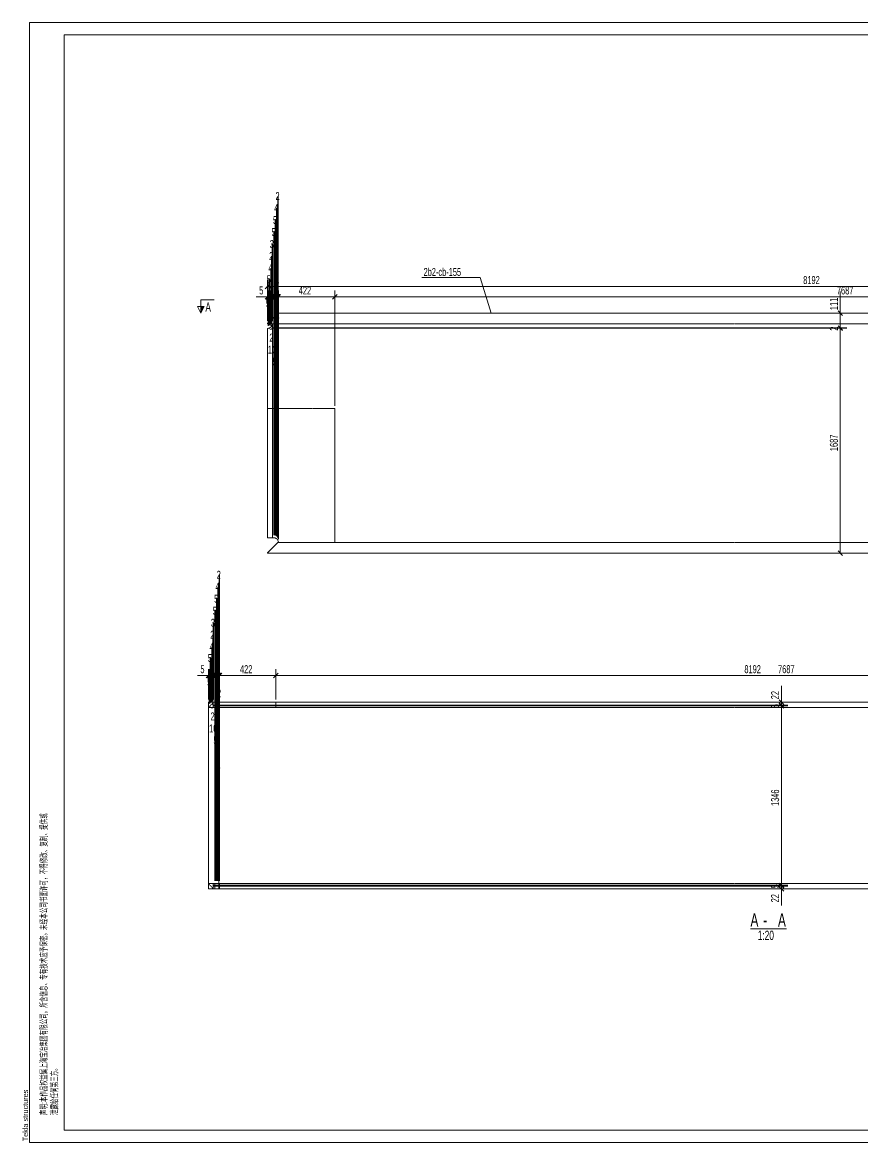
# Model space of a CAD drawing. Header units: millimetres. Extents: x 48 to 11980, y 100 to 8500.
# Drawn here: x 48 to 6348, y 100 to 8500 of the extents above; entities that cross this region are included whole.
import ezdxf

# ---------------------------------------------------------------- set-up
doc = ezdxf.new("R2010")
doc.units = ezdxf.units.MM
doc.linetypes.add('XKITLINE00', pattern=[0])
doc.linetypes.add('XKITLINE04', pattern=[3, 0.5, -0.5, 0.5, -0.5, 0.5, -0.5])
for name, color, linetype, lineweight in [('DrawingSheet', 5, 'Continuous', 0), ('OtherObjectType', 1, 'Continuous', 0), ('Part', 2, 'Continuous', 0), ('PartMark', 3, 'Continuous', 0), ('Section', 6, 'Continuous', 0), ('Z-DIMENSIONS', 1, 'Continuous', 0)]:
    doc.layers.add(name, color=color, linetype=linetype, lineweight=lineweight)
doc.styles.add('$TD_AUDIT_GENERATED_(E7)', font='ARIAL.TTF')
doc.styles.add('Arial', font='arial.ttf')
doc.styles.add('romsim', font='ARIAL.TTF')

# ---------------------------------------------------------------- blocks, each defined once
blk = doc.blocks.new('*A1')
at = {"layer": 'Part', "color": 4, "linetype": 'XKITLINE00', "lineweight": 0}
for p, q in [((1963, 6320), (1885, 6242)), ((10077, 6320), (1963, 6320)), ((10077, 6320), (10077, 4520)), ((1885, 6242), (1885, 6240)), ((1923, 6240), (1885, 6240)), ((1913.3, 6219.4), (1909.7, 6215.3)), ((1916.2, 6224.1), (1913.3, 6219.4)), ((1918.3, 6229.2), (1916.2, 6224.1)), ((1919.6, 6234.5), (1918.3, 6229.2)), ((1920, 6240), (1919.6, 6234.5)), ((1923, 6240), (1923, 4635)), ((1890.5, 6205.4), (1885, 6205)), ((1885, 4635), (1885, 6205)), ((1895.8, 6206.7), (1890.5, 6205.4)), ((1900.9, 6208.8), (1895.8, 6206.7)), ((1905.6, 6211.7), (1900.9, 6208.8)), ((1909.7, 6215.3), (1905.6, 6211.7)), ((1933, 4635), (1885, 4635)), ((1933, 4635), (1938.5, 4634.6)), ((1885, 4522), (1963, 4600)), ((1963, 4600), (1968, 4600)), ((1967.6, 4605.5), (1968, 4600)), ((1885, 4520), (1885, 4522)), ((10077, 4520), (1885, 4520))]:
    blk.add_line(p, q, dxfattribs=at)
at = {"layer": 'Part', "color": 7, "linetype": 'XKITLINE04', "lineweight": 0}
for p, q in [((1920, 6240), (1919.6, 6234.5)), ((1919.6, 6234.5), (1920, 6240)), ((10077, 6240), (1923, 6240)), ((1890.5, 6205.4), (1885, 6205)), ((1885, 6205), (1890.5, 6205.4)), ((1885, 5605), (2390, 5605)), ((2390, 5605), (2390, 4600)), ((1938.5, 4634.6), (1933, 4635)), ((1968, 4600), (1967.6, 4605.5)), ((10077, 4600), (1968, 4600))]:
    blk.add_line(p, q, dxfattribs=at)
for centre, start, end in [((1885, 6240), 279, 351), ((1885, 6240), 279, 351), ((1933, 4600), 9, 81)]:
    blk.add_arc(centre, 35, start, end, dxfattribs=at)
at = {"layer": 'Part', "color": 4, "linetype": 'XKITLINE00', "lineweight": 0}
blk.add_arc((1933, 4600), 35, 9, 81, dxfattribs=at)
blk = doc.blocks.new('*A2')
at = {"layer": 'Part', "color": 4, "linetype": 'XKITLINE00', "lineweight": 0}
for p, q in [((9636, 3402), (1444, 3402)), ((1444, 2002), (1444, 3402)), ((1522, 2002), (1522, 3402)), ((9636, 2002), (9636, 3402)), ((9636, 2002), (1444, 2002))]:
    blk.add_line(p, q, dxfattribs=at)
at = {"layer": 'Part', "color": 7, "linetype": 'XKITLINE04', "lineweight": 0}
for p, q in [((1482, 3402), (1444, 3364)), ((9636, 3362), (1444, 3362)), ((1479, 3399), (1479, 3362)), ((1949, 3402), (1949, 3362)), ((9636, 2042), (1444, 2042)), ((1482, 2002), (1444, 2040)), ((1479, 2005), (1479, 2042)), ((1492, 2002), (1492, 2042)), ((1527, 2002), (1527, 2042)), ((1522, 2002), (1444, 2002))]:
    blk.add_line(p, q, dxfattribs=at)
blk = doc.blocks.new('*A3')
at = {"layer": 'DrawingSheet', "color": 5, "linetype": 'XKITLINE00', "lineweight": 0}
for p, q in [((11980, 8500), (100, 8500)), ((100, 8500), (100, 100)), ((11980, 100), (11980, 8500)), ((100, 100), (11980, 100))]:
    blk.add_line(p, q, dxfattribs=at)
at = {"layer": 'DrawingSheet', "color": 5, "style": 'Arial', "width": 0.85}
blk.add_text('Tekla structures', height=40, rotation=90, dxfattribs=at).set_placement((90, 110))
blk = doc.blocks.new('*A5')
at = {"layer": 'OtherObjectType', "color": 7, "linetype": 'XKITLINE00', "lineweight": 0}
for p, q in [((100, 8500), (11980, 8500)), ((100, 100), (100, 8500)), ((360.1, 8407), (11880.6, 8407)), ((360.1, 193), (360.1, 8407)), ((11880.6, 193), (360.1, 193)), ((100, 100), (11980, 100))]:
    blk.add_line(p, q, dxfattribs=at)
at = {"layer": 'OtherObjectType', "color": 3, "style": '$TD_AUDIT_GENERATED_(E7)', "width": 0.595}
for s, p in [('\\M+5C9F9\\M+5C3F7:\\M+5B1BE\\M+5D7F7\\M+5C6B7\\M+5C8A8\\M+5D2E6\\M+5CAF4\\M+5C9CF\\M+5BAA3\\M+5B1A6\\M+5D2B1\\M+5BCAF\\M+5CDC5\\M+5D3D0\\M+5CFDE\\M+5B9AB\\M+5CBBE\\M+5A1A3\\M+5CBF9\\M+5BAAC\\M+5D0C5\\M+5CFA2\\M+5A1A2\\M+5D7A8\\M+5D3D0\\M+5BCBC\\M+5CAF5\\M+5D3A6\\M+5D3E8\\M+5B1A3\\M+5C3DC\\M+5A1A3\\M+5CEB4\\M+5BEAD\\M+5B1BE\\M+5B9AB\\M+5CBBE\\M+5CAE9\\M+5C3E6\\M+5D0ED\\M+5BFC9\\M+5A3AC\\M+5B2BB\\M+5B5C3\\M+5D0DE\\M+5B8C4\\M+5A1A2\\M+5B8B4\\M+5D6C6\\M+5A1A2\\M+5CCE1\\M+5B9A9\\M+5BBF2', (232, 306)), ('\\M+5D0B9\\M+5C2B6\\M+5B8F8\\M+5C8CE\\M+5BACE\\M+5B5DA\\M+5C8FD\\M+5B7BD\\M+5A1A3', (312, 306))]:
    blk.add_text(s, height=50, rotation=90, dxfattribs=at).set_placement(p)
blk = doc.blocks.new('*A6')
at = {"layer": 'Z-DIMENSIONS', "color": 3, "linetype": 'XKITLINE00', "lineweight": 0}
for p, q in [((1885, 6262), (1885, 6568)), ((10077, 6340), (10077, 6568)), ((1902, 6537), (1868, 6503)), ((1885, 6520), (10077, 6520)), ((10094, 6537), (10060, 6503))]:
    blk.add_line(p, q, dxfattribs=at)
at = {"layer": 'Z-DIMENSIONS', "color": 7}
for p in [(1885, 6520), (10077, 6520)]:
    blk.add_point(p, dxfattribs=at)
at = {"layer": 'Z-DIMENSIONS', "color": 7, "style": 'romsim', "width": 0.6375}
blk.add_text('8192', height=60, dxfattribs=at).set_placement((5903.1, 6538))
blk = doc.blocks.new('*A7')
at = {"layer": 'Z-DIMENSIONS', "color": 3, "linetype": 'XKITLINE00', "lineweight": 0}
for p, q in [((1885, 6262), (1885, 6490)), ((1890.5, 6225.4), (1890.5, 6490)), ((1885, 6442), (1801, 6442)), ((1885, 6442), (1801, 6442)), ((1902, 6459), (1868, 6425)), ((1907.4, 6459), (1873.5, 6425)), ((1885, 6442), (1890.5, 6442))]:
    blk.add_line(p, q, dxfattribs=at)
at = {"layer": 'Z-DIMENSIONS', "color": 7}
for p in [(1885, 6442), (1890.5, 6442)]:
    blk.add_point(p, dxfattribs=at)
at = {"layer": 'Z-DIMENSIONS', "color": 7, "style": 'romsim', "width": 0.6375}
blk.add_text('5', height=60, dxfattribs=at).set_placement((1823.5, 6460))
blk = doc.blocks.new('*A8')
at = {"layer": 'Z-DIMENSIONS', "color": 3, "linetype": 'XKITLINE00', "lineweight": 0}
for p, q in [((1890.5, 6225.4), (1890.5, 6490)), ((1895.8, 6226.7), (1895.8, 6490)), ((1907.4, 6459), (1873.5, 6425)), ((1912.8, 6459), (1878.8, 6425)), ((1890.5, 6442), (1895.8, 6442))]:
    blk.add_line(p, q, dxfattribs=at)
at = {"layer": 'Z-DIMENSIONS', "color": 7}
for p in [(1890.5, 6442), (1895.8, 6442)]:
    blk.add_point(p, dxfattribs=at)
at = {"layer": 'Z-DIMENSIONS', "color": 7, "style": 'romsim', "width": 0.6375}
blk.add_text('5', height=60, dxfattribs=at).set_placement((1873.7, 6364))
blk = doc.blocks.new('*A9')
at = {"layer": 'Z-DIMENSIONS', "color": 3, "linetype": 'XKITLINE00', "lineweight": 0}
for p, q in [((1895.8, 6226.7), (1895.8, 6574)), ((1900.9, 6228.8), (1900.9, 6574)), ((1912.8, 6459), (1878.8, 6425)), ((1917.9, 6459), (1883.9, 6425)), ((1895.8, 6442), (1900.9, 6442))]:
    blk.add_line(p, q, dxfattribs=at)
at = {"layer": 'Z-DIMENSIONS', "color": 7}
for p in [(1895.8, 6442), (1900.9, 6442)]:
    blk.add_point(p, dxfattribs=at)
at = {"layer": 'Z-DIMENSIONS', "color": 7, "style": 'romsim', "width": 0.6375}
blk.add_text('5', height=60, dxfattribs=at).set_placement((1878.9, 6544))
blk = doc.blocks.new('*A10')
at = {"layer": 'Z-DIMENSIONS', "color": 3, "linetype": 'XKITLINE00', "lineweight": 0}
for p, q in [((1900.9, 6228.8), (1900.9, 6490)), ((1905.6, 6231.7), (1905.6, 6490)), ((1917.9, 6459), (1883.9, 6425)), ((1922.5, 6459), (1888.6, 6425)), ((1900.9, 6442), (1905.6, 6442))]:
    blk.add_line(p, q, dxfattribs=at)
at = {"layer": 'Z-DIMENSIONS', "color": 7}
for p in [(1900.9, 6442), (1905.6, 6442)]:
    blk.add_point(p, dxfattribs=at)
at = {"layer": 'Z-DIMENSIONS', "color": 7, "style": 'romsim', "width": 0.6375}
blk.add_text('5', height=60, dxfattribs=at).set_placement((1883.8, 6280))
blk = doc.blocks.new('*A11')
at = {"layer": 'Z-DIMENSIONS', "color": 3, "linetype": 'XKITLINE00', "lineweight": 0}
for p, q in [((1905.6, 6231.7), (1905.6, 6490)), ((1909.7, 6235.3), (1909.7, 6490)), ((1922.5, 6459), (1888.6, 6425)), ((1926.7, 6459), (1892.8, 6425)), ((1905.6, 6442), (1909.7, 6442))]:
    blk.add_line(p, q, dxfattribs=at)
at = {"layer": 'Z-DIMENSIONS', "color": 7}
for p in [(1905.6, 6442), (1909.7, 6442)]:
    blk.add_point(p, dxfattribs=at)
at = {"layer": 'Z-DIMENSIONS', "color": 7, "style": 'romsim', "width": 0.6375}
blk.add_text('4', height=60, dxfattribs=at).set_placement((1888.2, 6460))
blk = doc.blocks.new('*A12')
at = {"layer": 'Z-DIMENSIONS', "color": 3, "linetype": 'XKITLINE00', "lineweight": 0}
for p, q in [((1909.7, 6235.3), (1909.7, 6658)), ((1913.3, 6239.4), (1913.3, 6658)), ((1926.7, 6459), (1892.8, 6425)), ((1930.3, 6459), (1896.3, 6425)), ((1909.7, 6442), (1913.3, 6442))]:
    blk.add_line(p, q, dxfattribs=at)
at = {"layer": 'Z-DIMENSIONS', "color": 7}
for p in [(1909.7, 6442), (1913.3, 6442)]:
    blk.add_point(p, dxfattribs=at)
at = {"layer": 'Z-DIMENSIONS', "color": 7, "style": 'romsim', "width": 0.6375}
blk.add_text('4', height=60, dxfattribs=at).set_placement((1892.1, 6628))
blk = doc.blocks.new('*A13')
at = {"layer": 'Z-DIMENSIONS', "color": 3, "linetype": 'XKITLINE00', "lineweight": 0}
for p, q in [((1913.3, 6239.4), (1913.3, 6490)), ((1916.2, 6244.1), (1916.2, 6490)), ((1930.3, 6459), (1896.3, 6425)), ((1933.2, 6459), (1899.2, 6425)), ((1913.3, 6442), (1916.2, 6442))]:
    blk.add_line(p, q, dxfattribs=at)
at = {"layer": 'Z-DIMENSIONS', "color": 7}
for p in [(1913.3, 6442), (1916.2, 6442)]:
    blk.add_point(p, dxfattribs=at)
at = {"layer": 'Z-DIMENSIONS', "color": 7, "style": 'romsim', "width": 0.6375}
blk.add_text('3', height=60, dxfattribs=at).set_placement((1895.3, 6196))
blk = doc.blocks.new('*A14')
at = {"layer": 'Z-DIMENSIONS', "color": 3, "linetype": 'XKITLINE00', "lineweight": 0}
for p, q in [((1916.2, 6244.1), (1916.2, 6748)), ((1918.3, 6249.2), (1918.3, 6748)), ((1933.2, 6459), (1899.2, 6425)), ((1935.3, 6459), (1901.3, 6425)), ((1916.2, 6442), (1918.3, 6442))]:
    blk.add_line(p, q, dxfattribs=at)
at = {"layer": 'Z-DIMENSIONS', "color": 7}
for p in [(1916.2, 6442), (1918.3, 6442)]:
    blk.add_point(p, dxfattribs=at)
at = {"layer": 'Z-DIMENSIONS', "color": 7, "style": 'romsim', "width": 0.6375}
blk.add_text('2', height=60, dxfattribs=at).set_placement((1897.8, 6718))
blk = doc.blocks.new('*A15')
at = {"layer": 'Z-DIMENSIONS', "color": 3, "linetype": 'XKITLINE00', "lineweight": 0}
for p, q in [((1918.3, 6249.2), (1918.3, 6490)), ((1920, 6260), (1920, 6490)), ((1935.3, 6459), (1901.3, 6425)), ((1937, 6459), (1903, 6425)), ((1918.3, 6442), (1920, 6442))]:
    blk.add_line(p, q, dxfattribs=at)
at = {"layer": 'Z-DIMENSIONS', "color": 7}
for p in [(1918.3, 6442), (1920, 6442)]:
    blk.add_point(p, dxfattribs=at)
at = {"layer": 'Z-DIMENSIONS', "color": 7, "style": 'romsim', "width": 0.6375}
blk.add_text('2', height=60, dxfattribs=at).set_placement((1899.7, 6106))
blk = doc.blocks.new('*A16')
at = {"layer": 'Z-DIMENSIONS', "color": 3, "linetype": 'XKITLINE00', "lineweight": 0}
for p, q in [((1920, 6260), (1920, 6838)), ((1923, 6260), (1923, 6838)), ((1937, 6459), (1903, 6425)), ((1940, 6459), (1906, 6425)), ((1920, 6442), (1923, 6442))]:
    blk.add_line(p, q, dxfattribs=at)
at = {"layer": 'Z-DIMENSIONS', "color": 7}
for p in [(1920, 6442), (1923, 6442)]:
    blk.add_point(p, dxfattribs=at)
at = {"layer": 'Z-DIMENSIONS', "color": 7, "style": 'romsim', "width": 0.6375}
blk.add_text('3', height=60, dxfattribs=at).set_placement((1902, 6808))
blk = doc.blocks.new('*A17')
at = {"layer": 'Z-DIMENSIONS', "color": 3, "linetype": 'XKITLINE00', "lineweight": 0}
for p, q in [((1923, 6260), (1923, 6490)), ((1933, 4655), (1933, 6490)), ((1940, 6459), (1906, 6425)), ((1950, 6459), (1916, 6425)), ((1923, 6442), (1933, 6442))]:
    blk.add_line(p, q, dxfattribs=at)
at = {"layer": 'Z-DIMENSIONS', "color": 7}
for p in [(1923, 6442), (1933, 6442)]:
    blk.add_point(p, dxfattribs=at)
at = {"layer": 'Z-DIMENSIONS', "color": 7, "style": 'romsim', "width": 0.6375}
blk.add_text('10', height=60, dxfattribs=at).set_placement((1889, 6016))
blk = doc.blocks.new('*A18')
at = {"layer": 'Z-DIMENSIONS', "color": 3, "linetype": 'XKITLINE00', "lineweight": 0}
for p, q in [((1933, 4655), (1933, 6928)), ((1938.5, 4654.6), (1938.5, 6928)), ((1950, 6459), (1916, 6425)), ((1955.4, 6459), (1921.5, 6425)), ((1933, 6442), (1938.5, 6442))]:
    blk.add_line(p, q, dxfattribs=at)
at = {"layer": 'Z-DIMENSIONS', "color": 7}
for p in [(1933, 6442), (1938.5, 6442)]:
    blk.add_point(p, dxfattribs=at)
at = {"layer": 'Z-DIMENSIONS', "color": 7, "style": 'romsim', "width": 0.6375}
blk.add_text('5', height=60, dxfattribs=at).set_placement((1916.3, 6898))
blk = doc.blocks.new('*A19')
at = {"layer": 'Z-DIMENSIONS', "color": 3, "linetype": 'XKITLINE00', "lineweight": 0}
for p, q in [((1938.5, 4654.6), (1938.5, 6490)), ((1943.8, 4653.3), (1943.8, 6490)), ((1955.4, 6459), (1921.5, 6425)), ((1960.8, 6459), (1926.8, 6425)), ((1938.5, 6442), (1943.8, 6442))]:
    blk.add_line(p, q, dxfattribs=at)
at = {"layer": 'Z-DIMENSIONS', "color": 7}
for p in [(1938.5, 6442), (1943.8, 6442)]:
    blk.add_point(p, dxfattribs=at)
at = {"layer": 'Z-DIMENSIONS', "color": 7, "style": 'romsim', "width": 0.6375}
blk.add_text('5', height=60, dxfattribs=at).set_placement((1921.7, 5926))
blk = doc.blocks.new('*A20')
at = {"layer": 'Z-DIMENSIONS', "color": 3, "linetype": 'XKITLINE00', "lineweight": 0}
for p, q in [((1943.8, 4653.3), (1943.8, 7018)), ((1948.9, 4651.2), (1948.9, 7018)), ((1960.8, 6459), (1926.8, 6425)), ((1965.9, 6459), (1931.9, 6425)), ((1943.8, 6442), (1948.9, 6442))]:
    blk.add_line(p, q, dxfattribs=at)
at = {"layer": 'Z-DIMENSIONS', "color": 7}
for p in [(1943.8, 6442), (1948.9, 6442)]:
    blk.add_point(p, dxfattribs=at)
at = {"layer": 'Z-DIMENSIONS', "color": 7, "style": 'romsim', "width": 0.6375}
blk.add_text('5', height=60, dxfattribs=at).set_placement((1926.9, 6988))
blk = doc.blocks.new('*A21')
at = {"layer": 'Z-DIMENSIONS', "color": 3, "linetype": 'XKITLINE00', "lineweight": 0}
for p, q in [((1948.9, 4651.2), (1948.9, 6490)), ((1953.6, 4648.3), (1953.6, 6490)), ((1965.9, 6459), (1931.9, 6425)), ((1970.5, 6459), (1936.6, 6425)), ((1948.9, 6442), (1953.6, 6442))]:
    blk.add_line(p, q, dxfattribs=at)
at = {"layer": 'Z-DIMENSIONS', "color": 7}
for p in [(1948.9, 6442), (1953.6, 6442)]:
    blk.add_point(p, dxfattribs=at)
at = {"layer": 'Z-DIMENSIONS', "color": 7, "style": 'romsim', "width": 0.6375}
blk.add_text('5', height=60, dxfattribs=at).set_placement((1931.8, 5836))
blk = doc.blocks.new('*A22')
at = {"layer": 'Z-DIMENSIONS', "color": 3, "linetype": 'XKITLINE00', "lineweight": 0}
for p, q in [((1953.6, 4648.3), (1953.6, 7108)), ((1957.7, 4644.7), (1957.7, 7108)), ((1970.5, 6459), (1936.6, 6425)), ((1974.7, 6459), (1940.8, 6425)), ((1953.6, 6442), (1957.7, 6442))]:
    blk.add_line(p, q, dxfattribs=at)
at = {"layer": 'Z-DIMENSIONS', "color": 7}
for p in [(1953.6, 6442), (1957.7, 6442)]:
    blk.add_point(p, dxfattribs=at)
at = {"layer": 'Z-DIMENSIONS', "color": 7, "style": 'romsim', "width": 0.6375}
blk.add_text('4', height=60, dxfattribs=at).set_placement((1936.2, 7078))
blk = doc.blocks.new('*A23')
at = {"layer": 'Z-DIMENSIONS', "color": 3, "linetype": 'XKITLINE00', "lineweight": 0}
for p, q in [((1957.7, 4644.7), (1957.7, 6490)), ((1961.3, 4640.6), (1961.3, 6490)), ((1974.7, 6459), (1940.8, 6425)), ((1978.3, 6459), (1944.3, 6425)), ((1957.7, 6442), (1961.3, 6442))]:
    blk.add_line(p, q, dxfattribs=at)
at = {"layer": 'Z-DIMENSIONS', "color": 7}
for p in [(1957.7, 6442), (1961.3, 6442)]:
    blk.add_point(p, dxfattribs=at)
at = {"layer": 'Z-DIMENSIONS', "color": 7, "style": 'romsim', "width": 0.6375}
blk.add_text('4', height=60, dxfattribs=at).set_placement((1940.1, 6364))
blk = doc.blocks.new('*A24')
at = {"layer": 'Z-DIMENSIONS', "color": 3, "linetype": 'XKITLINE00', "lineweight": 0}
for p, q in [((1961.3, 4640.6), (1961.3, 6574)), ((1963, 6340), (1963, 6574)), ((1978.3, 6459), (1944.3, 6425)), ((1980, 6459), (1946, 6425)), ((1961.3, 6442), (1963, 6442))]:
    blk.add_line(p, q, dxfattribs=at)
at = {"layer": 'Z-DIMENSIONS', "color": 7}
for p in [(1961.3, 6442), (1963, 6442)]:
    blk.add_point(p, dxfattribs=at)
at = {"layer": 'Z-DIMENSIONS', "color": 7, "style": 'romsim', "width": 0.6375}
blk.add_text('2', height=60, dxfattribs=at).set_placement((1942.7, 6544))
blk = doc.blocks.new('*A25')
at = {"layer": 'Z-DIMENSIONS', "color": 3, "linetype": 'XKITLINE00', "lineweight": 0}
for p, q in [((1963, 6340), (1963, 6490)), ((1964.2, 4635.9), (1964.2, 6490)), ((1980, 6459), (1946, 6425)), ((1981.2, 6459), (1947.2, 6425)), ((1963, 6442), (1964.2, 6442))]:
    blk.add_line(p, q, dxfattribs=at)
at = {"layer": 'Z-DIMENSIONS', "color": 7}
for p in [(1963, 6442), (1964.2, 6442)]:
    blk.add_point(p, dxfattribs=at)
at = {"layer": 'Z-DIMENSIONS', "color": 7, "style": 'romsim', "width": 0.6375}
blk.add_text('1', height=60, dxfattribs=at).set_placement((1944.1, 5746))
blk = doc.blocks.new('*A26')
at = {"layer": 'Z-DIMENSIONS', "color": 3, "linetype": 'XKITLINE00', "lineweight": 0}
for p, q in [((1964.2, 4635.9), (1964.2, 7198)), ((1966.3, 4630.8), (1966.3, 7198)), ((1981.2, 6459), (1947.2, 6425)), ((1983.3, 6459), (1949.3, 6425)), ((1964.2, 6442), (1966.3, 6442))]:
    blk.add_line(p, q, dxfattribs=at)
at = {"layer": 'Z-DIMENSIONS', "color": 7}
for p in [(1964.2, 6442), (1966.3, 6442)]:
    blk.add_point(p, dxfattribs=at)
at = {"layer": 'Z-DIMENSIONS', "color": 7, "style": 'romsim', "width": 0.6375}
blk.add_text('2', height=60, dxfattribs=at).set_placement((1945.8, 7168))
blk = doc.blocks.new('*A27')
at = {"layer": 'Z-DIMENSIONS', "color": 3, "linetype": 'XKITLINE00', "lineweight": 0}
for p, q in [((1966.3, 4630.8), (1966.3, 6490)), ((1967.6, 4625.5), (1967.6, 6490)), ((1983.3, 6459), (1949.3, 6425)), ((1984.5, 6459), (1950.6, 6425)), ((1966.3, 6442), (1967.6, 6442))]:
    blk.add_line(p, q, dxfattribs=at)
at = {"layer": 'Z-DIMENSIONS', "color": 7}
for p in [(1966.3, 6442), (1967.6, 6442)]:
    blk.add_point(p, dxfattribs=at)
at = {"layer": 'Z-DIMENSIONS', "color": 7, "style": 'romsim', "width": 0.6375}
blk.add_text('1', height=60, dxfattribs=at).set_placement((1947.4, 6280))
blk = doc.blocks.new('*A28')
at = {"layer": 'Z-DIMENSIONS', "color": 3, "linetype": 'XKITLINE00', "lineweight": 0}
for p, q in [((1967.6, 4625.5), (1967.6, 6490)), ((2390, 5625), (2390, 6490)), ((1984.5, 6459), (1950.6, 6425)), ((1967.6, 6442), (2390, 6442)), ((2407, 6459), (2373, 6425))]:
    blk.add_line(p, q, dxfattribs=at)
at = {"layer": 'Z-DIMENSIONS', "color": 7}
for p in [(1967.6, 6442), (2390, 6442)]:
    blk.add_point(p, dxfattribs=at)
at = {"layer": 'Z-DIMENSIONS', "color": 7, "style": 'romsim', "width": 0.6375}
blk.add_text('422', height=60, dxfattribs=at).set_placement((2120.3, 6460))
blk = doc.blocks.new('*A29')
at = {"layer": 'Z-DIMENSIONS', "color": 3, "linetype": 'XKITLINE00', "lineweight": 0}
for p, q in [((2390, 5625), (2390, 6490)), ((10077, 6340), (10077, 6490)), ((2407, 6459), (2373, 6425)), ((2390, 6442), (10077, 6442)), ((10094, 6459), (10060, 6425))]:
    blk.add_line(p, q, dxfattribs=at)
at = {"layer": 'Z-DIMENSIONS', "color": 7}
for p in [(2390, 6442), (10077, 6442)]:
    blk.add_point(p, dxfattribs=at)
at = {"layer": 'Z-DIMENSIONS', "color": 7, "style": 'romsim', "width": 0.6375}
blk.add_text('7687', height=60, dxfattribs=at).set_placement((6155.6, 6460))
blk = doc.blocks.new('*A30')
at = {"layer": 'Z-DIMENSIONS', "color": 3, "linetype": 'XKITLINE00', "lineweight": 0}
for p, q in [((6164, 6223.7), (6198, 6189.7)), ((1915.8, 6206.7), (6229, 6206.7)), ((6181, 4520), (6181, 6206.7)), ((6164, 4537), (6198, 4503)), ((6001, 4520), (6229, 4520))]:
    blk.add_line(p, q, dxfattribs=at)
at = {"layer": 'Z-DIMENSIONS', "color": 7}
for p in [(6181, 6206.7), (6181, 4520)]:
    blk.add_point(p, dxfattribs=at)
at = {"layer": 'Z-DIMENSIONS', "color": 7, "style": 'romsim', "width": 0.6375}
blk.add_text('1687', height=60, rotation=90.00021, dxfattribs=at).set_placement((6163, 5285.4))
blk = doc.blocks.new('*A31')
at = {"layer": 'Z-DIMENSIONS', "color": 3, "linetype": 'XKITLINE00', "lineweight": 0}
for p, q in [((6164, 6225.8), (6198, 6191.8)), ((6164, 6223.7), (6198, 6189.7)), ((1915.8, 6206.7), (6229, 6206.7)), ((1920.9, 6208.8), (6229, 6208.8)), ((6181, 6206.7), (6181, 6208.8))]:
    blk.add_line(p, q, dxfattribs=at)
at = {"layer": 'Z-DIMENSIONS', "color": 7}
for p in [(6181, 6208.8), (6181, 6206.7)]:
    blk.add_point(p, dxfattribs=at)
at = {"layer": 'Z-DIMENSIONS', "color": 7, "style": 'romsim', "width": 0.6375}
blk.add_text('2', height=60, rotation=90.00021, dxfattribs=at).set_placement((6163, 6188.3))
blk = doc.blocks.new('*A32')
at = {"layer": 'Z-DIMENSIONS', "color": 3, "linetype": 'XKITLINE00', "lineweight": 0}
for p, q in [((6181, 6320), (6181, 6481.9)), ((6181, 6320), (6181, 6481.9)), ((6001, 6320), (6229, 6320)), ((6164, 6337), (6198, 6303)), ((6181, 6208.8), (6181, 6320)), ((6164, 6225.8), (6198, 6191.8)), ((1920.9, 6208.8), (6229, 6208.8))]:
    blk.add_line(p, q, dxfattribs=at)
at = {"layer": 'Z-DIMENSIONS', "color": 7}
for p in [(6181, 6320), (6181, 6208.8)]:
    blk.add_point(p, dxfattribs=at)
at = {"layer": 'Z-DIMENSIONS', "color": 7, "style": 'romsim', "width": 0.6375}
blk.add_text('111', height=60, rotation=90.00021, dxfattribs=at).set_placement((6163, 6342.5))
blk = doc.blocks.new('*A36')
at = {"layer": 'PartMark', "color": 7, "linetype": 'XKITLINE00', "lineweight": 0}
for p in [(3044.3, 6586.6), (3562.2, 6319.5)]:
    blk.add_line(p, (3479.4, 6586.6), dxfattribs=at)
at = {"layer": 'PartMark', "color": 7, "style": 'romsim', "width": 0.6375}
blk.add_text('2b2-cb-155', height=60, dxfattribs=at).set_placement((3056.3, 6598.6))
blk = doc.blocks.new('*A37')
at = {"layer": 'Section'}
for points in [[(1410, 6370), (1385, 6320), (1385, 6370)], [(10577, 6370), (10577, 6320), (10552, 6370)]]:
    blk.add_hatch(color=6, dxfattribs=at).paths.add_polyline_path(points, flags=17)
at = {"layer": 'Section', "color": 6, "linetype": 'XKITLINE00', "lineweight": 0}
for p, q in [((1385, 6420), (1485, 6420)), ((1385, 6420), (1385, 6320)), ((10577, 6420), (10477, 6420)), ((10577, 6420), (10577, 6320)), ((1385, 6320), (1360, 6370)), ((1410, 6370), (1360, 6370)), ((1385, 6320), (1410, 6370)), ((10552, 6370), (10602, 6370)), ((10577, 6320), (10552, 6370)), ((10602, 6370), (10577, 6320))]:
    blk.add_line(p, q, dxfattribs=at)
at = {"layer": 'Section', "color": 6, "style": 'romsim', "width": 0.6375}
for p in [(1420, 6330), (10496.5, 6330)]:
    blk.add_text('A', height=70, dxfattribs=at).set_placement(p)
blk = doc.blocks.new('*A38')
at = {"layer": 'Z-DIMENSIONS', "color": 3, "linetype": 'XKITLINE00', "lineweight": 0}
for p, q in [((1460.9, 3619), (1427, 3585)), ((1444, 3422), (1444, 3650)), ((9652.9, 3619), (9619, 3585)), ((9636, 2062), (9636, 3650)), ((1444, 3602), (9636, 3602))]:
    blk.add_line(p, q, dxfattribs=at)
at = {"layer": 'Z-DIMENSIONS', "color": 7}
for p in [(1444, 3602), (9636, 3602)]:
    blk.add_point(p, dxfattribs=at)
at = {"layer": 'Z-DIMENSIONS', "color": 7, "style": 'romsim', "width": 0.6375}
blk.add_text('8192', height=60, dxfattribs=at).set_placement((5462, 3620))
blk = doc.blocks.new('*A39')
at = {"layer": 'Z-DIMENSIONS', "color": 3, "linetype": 'XKITLINE00', "lineweight": 0}
for p, q in [((1460.9, 3619), (1427, 3585)), ((1466.4, 3619), (1432.5, 3585)), ((1444, 3422), (1444, 3650)), ((1449.4, 3389.5), (1449.4, 3650)), ((1444, 3602), (1360, 3602)), ((1444, 3602), (1360, 3602)), ((1444, 3602), (1449.4, 3602))]:
    blk.add_line(p, q, dxfattribs=at)
at = {"layer": 'Z-DIMENSIONS', "color": 7}
for p in [(1444, 3602), (1449.4, 3602)]:
    blk.add_point(p, dxfattribs=at)
at = {"layer": 'Z-DIMENSIONS', "color": 7, "style": 'romsim', "width": 0.6375}
blk.add_text('5', height=60, dxfattribs=at).set_placement((1382.5, 3620))
blk = doc.blocks.new('*A40')
at = {"layer": 'Z-DIMENSIONS', "color": 3, "linetype": 'XKITLINE00', "lineweight": 0}
for p, q in [((1466.4, 3619), (1432.5, 3585)), ((1471.7, 3619), (1437.8, 3585)), ((1449.4, 3389.5), (1449.4, 3650)), ((1454.8, 3394.8), (1454.8, 3650)), ((1449.4, 3602), (1454.8, 3602))]:
    blk.add_line(p, q, dxfattribs=at)
at = {"layer": 'Z-DIMENSIONS', "color": 7}
for p in [(1449.4, 3602), (1454.8, 3602)]:
    blk.add_point(p, dxfattribs=at)
at = {"layer": 'Z-DIMENSIONS', "color": 7, "style": 'romsim', "width": 0.6375}
blk.add_text('5', height=60, dxfattribs=at).set_placement((1432.6, 3524))
blk = doc.blocks.new('*A41')
at = {"layer": 'Z-DIMENSIONS', "color": 3, "linetype": 'XKITLINE00', "lineweight": 0}
for p, q in [((1454.8, 3394.8), (1454.8, 3734)), ((1459.9, 3399.9), (1459.9, 3734)), ((1471.7, 3619), (1437.8, 3585)), ((1476.8, 3619), (1442.9, 3585)), ((1454.8, 3602), (1459.9, 3602))]:
    blk.add_line(p, q, dxfattribs=at)
at = {"layer": 'Z-DIMENSIONS', "color": 7}
for p in [(1454.8, 3602), (1459.9, 3602)]:
    blk.add_point(p, dxfattribs=at)
at = {"layer": 'Z-DIMENSIONS', "color": 7, "style": 'romsim', "width": 0.6375}
blk.add_text('5', height=60, dxfattribs=at).set_placement((1437.8, 3704))
blk = doc.blocks.new('*A42')
at = {"layer": 'Z-DIMENSIONS', "color": 3, "linetype": 'XKITLINE00', "lineweight": 0}
for p, q in [((1476.8, 3619), (1442.9, 3585)), ((1481.5, 3619), (1447.6, 3585)), ((1459.9, 3399.9), (1459.9, 3650)), ((1464.5, 3404.6), (1464.5, 3650)), ((1459.9, 3602), (1464.5, 3602))]:
    blk.add_line(p, q, dxfattribs=at)
at = {"layer": 'Z-DIMENSIONS', "color": 7}
for p in [(1459.9, 3602), (1464.5, 3602)]:
    blk.add_point(p, dxfattribs=at)
at = {"layer": 'Z-DIMENSIONS', "color": 7, "style": 'romsim', "width": 0.6375}
blk.add_text('5', height=60, dxfattribs=at).set_placement((1442.7, 3440))
blk = doc.blocks.new('*A43')
at = {"layer": 'Z-DIMENSIONS', "color": 3, "linetype": 'XKITLINE00', "lineweight": 0}
for p, q in [((1481.5, 3619), (1447.6, 3585)), ((1485.7, 3619), (1451.7, 3585)), ((1464.5, 3404.6), (1464.5, 3650)), ((1468.7, 3408.7), (1468.7, 3650)), ((1464.5, 3602), (1468.7, 3602))]:
    blk.add_line(p, q, dxfattribs=at)
at = {"layer": 'Z-DIMENSIONS', "color": 7}
for p in [(1464.5, 3602), (1468.7, 3602)]:
    blk.add_point(p, dxfattribs=at)
at = {"layer": 'Z-DIMENSIONS', "color": 7, "style": 'romsim', "width": 0.6375}
blk.add_text('4', height=60, dxfattribs=at).set_placement((1447.1, 3620))
blk = doc.blocks.new('*A44')
at = {"layer": 'Z-DIMENSIONS', "color": 3, "linetype": 'XKITLINE00', "lineweight": 0}
for p, q in [((1468.7, 3408.7), (1468.7, 3818)), ((1472.3, 3412.3), (1472.3, 3818)), ((1485.7, 3619), (1451.7, 3585)), ((1489.2, 3619), (1455.3, 3585)), ((1468.7, 3602), (1472.3, 3602))]:
    blk.add_line(p, q, dxfattribs=at)
at = {"layer": 'Z-DIMENSIONS', "color": 7}
for p in [(1468.7, 3602), (1472.3, 3602)]:
    blk.add_point(p, dxfattribs=at)
at = {"layer": 'Z-DIMENSIONS', "color": 7, "style": 'romsim', "width": 0.6375}
blk.add_text('4', height=60, dxfattribs=at).set_placement((1451, 3788))
blk = doc.blocks.new('*A45')
at = {"layer": 'Z-DIMENSIONS', "color": 3, "linetype": 'XKITLINE00', "lineweight": 0}
for p, q in [((1489.2, 3619), (1455.3, 3585)), ((1492.1, 3619), (1458.2, 3585)), ((1472.3, 3412.3), (1472.3, 3650)), ((1475.1, 3415.2), (1475.1, 3650)), ((1472.3, 3602), (1475.1, 3602))]:
    blk.add_line(p, q, dxfattribs=at)
at = {"layer": 'Z-DIMENSIONS', "color": 7}
for p in [(1472.3, 3602), (1475.1, 3602)]:
    blk.add_point(p, dxfattribs=at)
at = {"layer": 'Z-DIMENSIONS', "color": 7, "style": 'romsim', "width": 0.6375}
blk.add_text('3', height=60, dxfattribs=at).set_placement((1454.2, 3356))
blk = doc.blocks.new('*A46')
at = {"layer": 'Z-DIMENSIONS', "color": 3, "linetype": 'XKITLINE00', "lineweight": 0}
for p, q in [((1475.1, 3415.2), (1475.1, 3908)), ((1477.2, 3417.3), (1477.2, 3908)), ((1492.1, 3619), (1458.2, 3585)), ((1494.2, 3619), (1460.3, 3585)), ((1475.1, 3602), (1477.2, 3602))]:
    blk.add_line(p, q, dxfattribs=at)
at = {"layer": 'Z-DIMENSIONS', "color": 7}
for p in [(1475.1, 3602), (1477.2, 3602)]:
    blk.add_point(p, dxfattribs=at)
at = {"layer": 'Z-DIMENSIONS', "color": 7, "style": 'romsim', "width": 0.6375}
blk.add_text('2', height=60, dxfattribs=at).set_placement((1456.7, 3878))
blk = doc.blocks.new('*A47')
at = {"layer": 'Z-DIMENSIONS', "color": 3, "linetype": 'XKITLINE00', "lineweight": 0}
for p, q in [((1494.2, 3619), (1460.3, 3585)), ((1495.9, 3619), (1462, 3585)), ((1477.2, 3417.3), (1477.2, 3650)), ((1479, 3422), (1479, 3650)), ((1477.2, 3602), (1479, 3602))]:
    blk.add_line(p, q, dxfattribs=at)
at = {"layer": 'Z-DIMENSIONS', "color": 7}
for p in [(1477.2, 3602), (1479, 3602)]:
    blk.add_point(p, dxfattribs=at)
at = {"layer": 'Z-DIMENSIONS', "color": 7, "style": 'romsim', "width": 0.6375}
blk.add_text('2', height=60, dxfattribs=at).set_placement((1458.6, 3266))
blk = doc.blocks.new('*A48')
at = {"layer": 'Z-DIMENSIONS', "color": 3, "linetype": 'XKITLINE00', "lineweight": 0}
for p, q in [((1479, 3422), (1479, 3998)), ((1482, 3422), (1482, 3998)), ((1495.9, 3619), (1462, 3585)), ((1498.9, 3619), (1465, 3585)), ((1479, 3602), (1482, 3602))]:
    blk.add_line(p, q, dxfattribs=at)
at = {"layer": 'Z-DIMENSIONS', "color": 7}
for p in [(1479, 3602), (1482, 3602)]:
    blk.add_point(p, dxfattribs=at)
at = {"layer": 'Z-DIMENSIONS', "color": 7, "style": 'romsim', "width": 0.6375}
blk.add_text('3', height=60, dxfattribs=at).set_placement((1461, 3968))
blk = doc.blocks.new('*A49')
at = {"layer": 'Z-DIMENSIONS', "color": 3, "linetype": 'XKITLINE00', "lineweight": 0}
for p, q in [((1498.9, 3619), (1465, 3585)), ((1508.9, 3619), (1475, 3585)), ((1482, 3422), (1482, 3650)), ((1492, 2062), (1492, 3650)), ((1482, 3602), (1492, 3602))]:
    blk.add_line(p, q, dxfattribs=at)
at = {"layer": 'Z-DIMENSIONS', "color": 7}
for p in [(1482, 3602), (1492, 3602)]:
    blk.add_point(p, dxfattribs=at)
at = {"layer": 'Z-DIMENSIONS', "color": 7, "style": 'romsim', "width": 0.6375}
blk.add_text('10', height=60, dxfattribs=at).set_placement((1448, 3176))
blk = doc.blocks.new('*A50')
at = {"layer": 'Z-DIMENSIONS', "color": 3, "linetype": 'XKITLINE00', "lineweight": 0}
for p, q in [((1492, 2062), (1492, 4088)), ((1497.4, 2062), (1497.4, 4088)), ((1508.9, 3619), (1475, 3585)), ((1514.4, 3619), (1480.5, 3585)), ((1492, 3602), (1497.4, 3602))]:
    blk.add_line(p, q, dxfattribs=at)
at = {"layer": 'Z-DIMENSIONS', "color": 7}
for p in [(1492, 3602), (1497.4, 3602)]:
    blk.add_point(p, dxfattribs=at)
at = {"layer": 'Z-DIMENSIONS', "color": 7, "style": 'romsim', "width": 0.6375}
blk.add_text('5', height=60, dxfattribs=at).set_placement((1475.2, 4058))
blk = doc.blocks.new('*A51')
at = {"layer": 'Z-DIMENSIONS', "color": 3, "linetype": 'XKITLINE00', "lineweight": 0}
for p, q in [((1514.4, 3619), (1480.5, 3585)), ((1519.7, 3619), (1485.8, 3585)), ((1497.4, 2062), (1497.4, 3650)), ((1502.8, 2062), (1502.8, 3650)), ((1497.4, 3602), (1502.8, 3602))]:
    blk.add_line(p, q, dxfattribs=at)
at = {"layer": 'Z-DIMENSIONS', "color": 7}
for p in [(1497.4, 3602), (1502.8, 3602)]:
    blk.add_point(p, dxfattribs=at)
at = {"layer": 'Z-DIMENSIONS', "color": 7, "style": 'romsim', "width": 0.6375}
blk.add_text('5', height=60, dxfattribs=at).set_placement((1480.6, 3086))
blk = doc.blocks.new('*A52')
at = {"layer": 'Z-DIMENSIONS', "color": 3, "linetype": 'XKITLINE00', "lineweight": 0}
for p, q in [((1502.8, 2062), (1502.8, 4178)), ((1507.9, 2062), (1507.9, 4178)), ((1519.7, 3619), (1485.8, 3585)), ((1524.8, 3619), (1490.9, 3585)), ((1502.8, 3602), (1507.9, 3602))]:
    blk.add_line(p, q, dxfattribs=at)
at = {"layer": 'Z-DIMENSIONS', "color": 7}
for p in [(1502.8, 3602), (1507.9, 3602)]:
    blk.add_point(p, dxfattribs=at)
at = {"layer": 'Z-DIMENSIONS', "color": 7, "style": 'romsim', "width": 0.6375}
blk.add_text('5', height=60, dxfattribs=at).set_placement((1485.8, 4148))
blk = doc.blocks.new('*A53')
at = {"layer": 'Z-DIMENSIONS', "color": 3, "linetype": 'XKITLINE00', "lineweight": 0}
for p, q in [((1524.8, 3619), (1490.9, 3585)), ((1529.5, 3619), (1495.6, 3585)), ((1507.9, 2062), (1507.9, 3650)), ((1512.5, 2062), (1512.5, 3650)), ((1507.9, 3602), (1512.5, 3602))]:
    blk.add_line(p, q, dxfattribs=at)
at = {"layer": 'Z-DIMENSIONS', "color": 7}
for p in [(1507.9, 3602), (1512.5, 3602)]:
    blk.add_point(p, dxfattribs=at)
at = {"layer": 'Z-DIMENSIONS', "color": 7, "style": 'romsim', "width": 0.6375}
blk.add_text('5', height=60, dxfattribs=at).set_placement((1490.7, 2996))
blk = doc.blocks.new('*A54')
at = {"layer": 'Z-DIMENSIONS', "color": 3, "linetype": 'XKITLINE00', "lineweight": 0}
for p, q in [((1512.5, 2062), (1512.5, 4268)), ((1516.7, 2062), (1516.7, 4268)), ((1529.5, 3619), (1495.6, 3585)), ((1533.7, 3619), (1499.7, 3585)), ((1512.5, 3602), (1516.7, 3602))]:
    blk.add_line(p, q, dxfattribs=at)
at = {"layer": 'Z-DIMENSIONS', "color": 7}
for p in [(1512.5, 3602), (1516.7, 3602)]:
    blk.add_point(p, dxfattribs=at)
at = {"layer": 'Z-DIMENSIONS', "color": 7, "style": 'romsim', "width": 0.6375}
blk.add_text('4', height=60, dxfattribs=at).set_placement((1495.1, 4238))
blk = doc.blocks.new('*A55')
at = {"layer": 'Z-DIMENSIONS', "color": 3, "linetype": 'XKITLINE00', "lineweight": 0}
for p, q in [((1533.7, 3619), (1499.7, 3585)), ((1537.2, 3619), (1503.3, 3585)), ((1516.7, 2062), (1516.7, 3650)), ((1520.3, 2062), (1520.3, 3650)), ((1516.7, 3602), (1520.3, 3602))]:
    blk.add_line(p, q, dxfattribs=at)
at = {"layer": 'Z-DIMENSIONS', "color": 7}
for p in [(1516.7, 3602), (1520.3, 3602)]:
    blk.add_point(p, dxfattribs=at)
at = {"layer": 'Z-DIMENSIONS', "color": 7, "style": 'romsim', "width": 0.6375}
blk.add_text('4', height=60, dxfattribs=at).set_placement((1499, 3524))
blk = doc.blocks.new('*A56')
at = {"layer": 'Z-DIMENSIONS', "color": 3, "linetype": 'XKITLINE00', "lineweight": 0}
for p, q in [((1520.3, 2062), (1520.3, 3734)), ((1522, 3422), (1522, 3734)), ((1537.2, 3619), (1503.3, 3585)), ((1538.9, 3619), (1505, 3585)), ((1520.3, 3602), (1522, 3602))]:
    blk.add_line(p, q, dxfattribs=at)
at = {"layer": 'Z-DIMENSIONS', "color": 7}
for p in [(1520.3, 3602), (1522, 3602)]:
    blk.add_point(p, dxfattribs=at)
at = {"layer": 'Z-DIMENSIONS', "color": 7, "style": 'romsim', "width": 0.6375}
blk.add_text('2', height=60, dxfattribs=at).set_placement((1501.6, 3704))
blk = doc.blocks.new('*A57')
at = {"layer": 'Z-DIMENSIONS', "color": 3, "linetype": 'XKITLINE00', "lineweight": 0}
for p, q in [((1538.9, 3619), (1505, 3585)), ((1540.1, 3619), (1506.2, 3585)), ((1522, 3422), (1522, 3650)), ((1523.1, 2062), (1523.1, 3650)), ((1522, 3602), (1523.1, 3602))]:
    blk.add_line(p, q, dxfattribs=at)
at = {"layer": 'Z-DIMENSIONS', "color": 7}
for p in [(1522, 3602), (1523.1, 3602)]:
    blk.add_point(p, dxfattribs=at)
at = {"layer": 'Z-DIMENSIONS', "color": 7, "style": 'romsim', "width": 0.6375}
blk.add_text('1', height=60, dxfattribs=at).set_placement((1503.1, 2906))
blk = doc.blocks.new('*A58')
at = {"layer": 'Z-DIMENSIONS', "color": 3, "linetype": 'XKITLINE00', "lineweight": 0}
for p, q in [((1523.1, 2062), (1523.1, 4358)), ((1525.2, 2062), (1525.2, 4358)), ((1540.1, 3619), (1506.2, 3585)), ((1542.2, 3619), (1508.3, 3585)), ((1523.1, 3602), (1525.2, 3602))]:
    blk.add_line(p, q, dxfattribs=at)
at = {"layer": 'Z-DIMENSIONS', "color": 7}
for p in [(1523.1, 3602), (1525.2, 3602)]:
    blk.add_point(p, dxfattribs=at)
at = {"layer": 'Z-DIMENSIONS', "color": 7, "style": 'romsim', "width": 0.6375}
blk.add_text('2', height=60, dxfattribs=at).set_placement((1504.7, 4328))
blk = doc.blocks.new('*A59')
at = {"layer": 'Z-DIMENSIONS', "color": 3, "linetype": 'XKITLINE00', "lineweight": 0}
for p, q in [((1542.2, 3619), (1508.3, 3585)), ((1543.9, 3619), (1510, 3585)), ((1525.2, 2062), (1525.2, 3650)), ((1527, 2062), (1527, 3650)), ((1525.2, 3602), (1527, 3602))]:
    blk.add_line(p, q, dxfattribs=at)
at = {"layer": 'Z-DIMENSIONS', "color": 7}
for p in [(1525.2, 3602), (1527, 3602)]:
    blk.add_point(p, dxfattribs=at)
at = {"layer": 'Z-DIMENSIONS', "color": 7, "style": 'romsim', "width": 0.6375}
blk.add_text('2', height=60, dxfattribs=at).set_placement((1506.6, 3440))
blk = doc.blocks.new('*A60')
at = {"layer": 'Z-DIMENSIONS', "color": 3, "linetype": 'XKITLINE00', "lineweight": 0}
for p, q in [((1543.9, 3619), (1510, 3585)), ((1527, 2062), (1527, 3650)), ((1965.9, 3619), (1932, 3585)), ((1949, 3422), (1949, 3650)), ((1527, 3602), (1949, 3602))]:
    blk.add_line(p, q, dxfattribs=at)
at = {"layer": 'Z-DIMENSIONS', "color": 7}
for p in [(1527, 3602), (1949, 3602)]:
    blk.add_point(p, dxfattribs=at)
at = {"layer": 'Z-DIMENSIONS', "color": 7, "style": 'romsim', "width": 0.6375}
blk.add_text('422', height=60, dxfattribs=at).set_placement((1679.5, 3620))
blk = doc.blocks.new('*A61')
at = {"layer": 'Z-DIMENSIONS', "color": 3, "linetype": 'XKITLINE00', "lineweight": 0}
for p, q in [((1965.9, 3619), (1932, 3585)), ((1949, 3422), (1949, 3650)), ((9652.9, 3619), (9619, 3585)), ((9636, 3422), (9636, 3650)), ((1949, 3602), (9636, 3602))]:
    blk.add_line(p, q, dxfattribs=at)
at = {"layer": 'Z-DIMENSIONS', "color": 7}
for p in [(1949, 3602), (9636, 3602)]:
    blk.add_point(p, dxfattribs=at)
at = {"layer": 'Z-DIMENSIONS', "color": 7, "style": 'romsim', "width": 0.6375}
blk.add_text('7687', height=60, dxfattribs=at).set_placement((5714.5, 3620))
blk = doc.blocks.new('*A62')
at = {"layer": 'Z-DIMENSIONS', "color": 3, "linetype": 'XKITLINE00', "lineweight": 0}
for p, q in [((1479.9, 2024.1), (5788, 2024.1)), ((5723, 2041.1), (5756.9, 2007.1)), ((5723, 2019), (5756.9, 1985)), ((5740, 2002), (5740, 2024.1)), ((5560, 2002), (5788, 2002)), ((5740, 2002), (5740, 1879.1)), ((5740, 2002), (5740, 1879.1))]:
    blk.add_line(p, q, dxfattribs=at)
at = {"layer": 'Z-DIMENSIONS', "color": 7}
for p in [(5740, 2024.1), (5740, 2002)]:
    blk.add_point(p, dxfattribs=at)
at = {"layer": 'Z-DIMENSIONS', "color": 7, "style": 'romsim', "width": 0.6375}
blk.add_text('22', height=60, rotation=90.00021, dxfattribs=at).set_placement((5722, 1901.6))
blk = doc.blocks.new('*A63')
at = {"layer": 'Z-DIMENSIONS', "color": 3, "linetype": 'XKITLINE00', "lineweight": 0}
for p, q in [((1474.8, 2029.2), (5788, 2029.2)), ((1479.9, 2024.1), (5788, 2024.1)), ((5723, 2046.2), (5756.9, 2012.2)), ((5723, 2041.1), (5756.9, 2007.1)), ((5740, 2024.1), (5740, 2029.2))]:
    blk.add_line(p, q, dxfattribs=at)
at = {"layer": 'Z-DIMENSIONS', "color": 7}
for p in [(5740, 2029.2), (5740, 2024.1)]:
    blk.add_point(p, dxfattribs=at)
at = {"layer": 'Z-DIMENSIONS', "color": 7, "style": 'romsim', "width": 0.6375}
blk.add_text('5', height=60, rotation=90.00021, dxfattribs=at).set_placement((5722, 2007.2))
blk = doc.blocks.new('*A64')
at = {"layer": 'Z-DIMENSIONS', "color": 3, "linetype": 'XKITLINE00', "lineweight": 0}
for p, q in [((1474.8, 3374.8), (5788, 3374.8)), ((5723, 3391.8), (5756.9, 3357.8)), ((5740, 2029.2), (5740, 3374.8)), ((1474.8, 2029.2), (5788, 2029.2)), ((5723, 2046.2), (5756.9, 2012.2))]:
    blk.add_line(p, q, dxfattribs=at)
at = {"layer": 'Z-DIMENSIONS', "color": 7}
for p in [(5740, 3374.8), (5740, 2029.2)]:
    blk.add_point(p, dxfattribs=at)
at = {"layer": 'Z-DIMENSIONS', "color": 7, "style": 'romsim', "width": 0.6375}
blk.add_text('1346', height=60, rotation=90.00021, dxfattribs=at).set_placement((5722, 2624.1))
blk = doc.blocks.new('*A65')
at = {"layer": 'Z-DIMENSIONS', "color": 3, "linetype": 'XKITLINE00', "lineweight": 0}
for p, q in [((1474.8, 3374.8), (5788, 3374.8)), ((1479.9, 3379.9), (5788, 3379.9)), ((5723, 3396.9), (5756.9, 3362.9)), ((5723, 3391.8), (5756.9, 3357.8)), ((5740, 3374.8), (5740, 3379.9))]:
    blk.add_line(p, q, dxfattribs=at)
at = {"layer": 'Z-DIMENSIONS', "color": 7}
for p in [(5740, 3379.9), (5740, 3374.8)]:
    blk.add_point(p, dxfattribs=at)
at = {"layer": 'Z-DIMENSIONS', "color": 7, "style": 'romsim', "width": 0.6375}
blk.add_text('5', height=60, rotation=90.00021, dxfattribs=at).set_placement((5722, 3357.9))
blk = doc.blocks.new('*A66')
at = {"layer": 'Z-DIMENSIONS', "color": 3, "linetype": 'XKITLINE00', "lineweight": 0}
for p, q in [((5740, 3402), (5740, 3524.9)), ((5740, 3402), (5740, 3524.9)), ((1479.9, 3379.9), (5788, 3379.9)), ((5560, 3402), (5788, 3402)), ((5723, 3419), (5756.9, 3385)), ((5723, 3396.9), (5756.9, 3362.9)), ((5740, 3379.9), (5740, 3402))]:
    blk.add_line(p, q, dxfattribs=at)
at = {"layer": 'Z-DIMENSIONS', "color": 7}
for p in [(5740, 3402), (5740, 3379.9)]:
    blk.add_point(p, dxfattribs=at)
at = {"layer": 'Z-DIMENSIONS', "color": 7, "style": 'romsim', "width": 0.6375}
blk.add_text('22', height=60, rotation=90.00021, dxfattribs=at).set_placement((5722, 3424.5))
blk = doc.blocks.new('*A72')
at = {"layer": 'OtherObjectType', "color": 6, "linetype": 'XKITLINE00', "lineweight": 0}
blk.add_line((5507.5, 1704.1), (5778.5, 1704.1), dxfattribs=at)
at = {"layer": 'OtherObjectType', "color": 6, "style": 'romsim', "width": 0.6375}
for s, height, p in [('A', 100, (5507.5, 1719.1)), ('A', 100, (5713.6, 1719.1)), ('1:20', 70, (5562.3, 1619.1)), ('-', 100, (5602.4, 1719.1))]:
    blk.add_text(s, height=height, dxfattribs=at).set_placement(p)

msp = doc.modelspace()

# ---------------------------------------------------------------- block references
at = {"lineweight": 0}
for name in ['*A3', '*A5', '*A26', '*A22', '*A20', '*A18', '*A16', '*A14', '*A12', '*A36', '*A6', '*A9', '*A24', '*A7', '*A8', '*A10', '*A11', '*A17', '*A13', '*A15', '*A32', '*A19', '*A21', '*A23', '*A25', '*A27', '*A28', '*A29', '*A37', '*A1', '*A31', '*A30', '*A58', '*A54', '*A52', '*A50', '*A48', '*A46', '*A44', '*A41', '*A56', '*A39', '*A38', '*A40', '*A42', '*A43', '*A49', '*A45', '*A47', '*A51', '*A53', '*A55', '*A57', '*A59', '*A60', '*A61', '*A66', '*A2', '*A65', '*A64', '*A63', '*A62', '*A72']:
    msp.add_blockref(name, (0, 0), dxfattribs=at)

doc.saveas('drawing.dxf')
